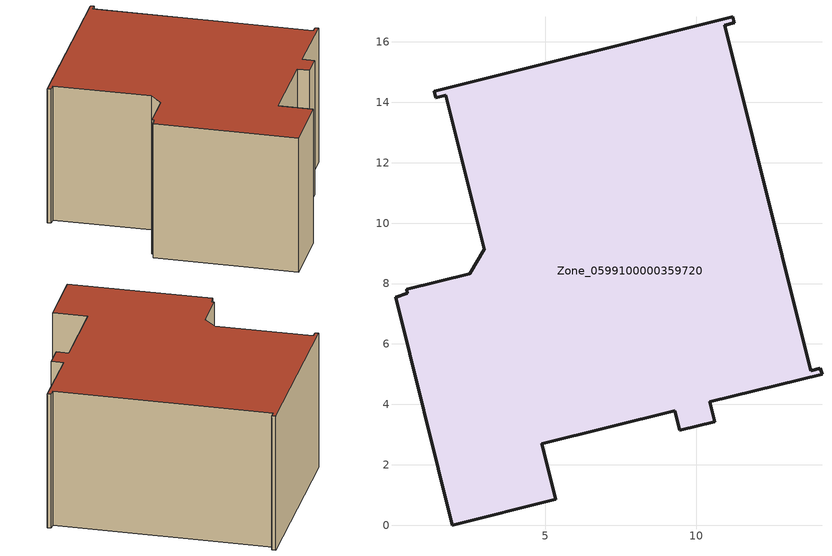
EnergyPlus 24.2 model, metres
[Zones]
Zone_0599100000359720
 floor ground (C_G): 10.94,16.55 13.79,5.12 14.1,5.2 14.16,5 10.45,4.08 10.61,3.43 9.45,3.14 9.29,3.79 4.89,2.69 5.35,0.86 1.92,0 0.04,7.54 0.44,7.68 0.41,7.81 2.5,8.33 2.98,9.14 1.7,14.24 1.38,14.15 1.33,14.36 11.2,16.83 11.26,16.63 z0
 wall outside (C_F): 4.89,2.69 9.29,3.79 9.45,3.14 10.61,3.43 10.45,4.08 14.16,5 14.1,5.2 13.79,5.12 10.94,16.55 11.26,16.63 11.2,16.83 1.33,14.36 1.38,14.15 1.7,14.24 2.98,9.14 2.5,8.33 0.41,7.81 0.44,7.68 0.04,7.54 1.92,0 5.35,0.86 4.89,2.69 z0:7.74
 roof outside (C_R): 10.45,4.08 14.16,5 14.1,5.2 13.79,5.12 10.94,16.55 11.26,16.63 11.2,16.83 1.33,14.36 1.38,14.15 1.7,14.24 2.98,9.14 2.5,8.33 0.41,7.81 0.44,7.68 0.04,7.54 1.92,0 5.35,0.86 4.89,2.69 9.29,3.79 9.45,3.14 10.61,3.43 z7.74
[BUILDING]
Pand.0599100000359720: North Axis=0; Terrain=City; Loads Convergence Tolerance Value=0.04; Temperature Convergence Tolerance Value=0.4; Solar Distribution=FullExterior; Maximum Number of Warmup Days=25; Minimum Number of Warmup Days=1
[Site:Location]
Rotterdam.The.Hague.AP_ZH_NLD Design_Conditions: Latitude=51.96; Longitude=4.45; Time Zone=1; Elevation=-4.5
[SITE:GROUNDTEMPERATURE:BUILDINGSURFACE]
18, 18, 18, 18, 18, 18, 18, 18, 18, 18, 18, 18
[MATERIAL] Thermal Absorptance=0.9; Solar Absorptance=0.7; Visible Absorptance=0.7
Name | Roughness | Thickness | Conductivity | Density | Specific Heat
G.D.1992-2005 | MediumSmooth | 0.15 | 0.06 | 540 | 1210
F.D.1992-2005 | Rough | 0.3 | 0.12 | 1920 | 840
R.D.1992-2005 | MediumRough | 0.2 | 0.08 | 1500 | 1000
[CONSTRUCTION]
C_G: G.D.1992-2005
C_F: F.D.1992-2005
C_R: R.D.1992-2005
[ZONE]
Zone_0599100000359720: Type=1; Multiplier=1; Ceiling Height=Autocalculate; Volume=Autocalculate; Floor Area=autocalculate; Part of Total Floor Area=Yes
[ZONEINFILTRATION:DESIGNFLOWRATE]
Infil_Zone_0599100000359720: Zone or ZoneList or Space or SpaceList=Zone_0599100000359720; Schedule=AlwaysOn; Design Flow Rate Calculation Method=Flow/Area; Flow Rate per Floor Area=0.0021; Constant Term Coefficient=1; Temperature Term Coefficient=0; Velocity Term Coefficient=0; Velocity Squared Term Coefficient=0
[HVACTEMPLATE:ZONE:IDEALLOADSAIRSYSTEM]
Zone_0599100000359720: Maximum Heating Supply Air Temperature=50; Minimum Cooling Supply Air Temperature=13; Maximum Heating Supply Air Humidity Ratio=0.0156; Minimum Cooling Supply Air Humidity Ratio=0.0077; Heating Limit=NoLimit; Cooling Limit=NoLimit; Dehumidification Control Type=ConstantSensibleHeatRatio; Cooling Sensible Heat Ratio=0.7; Dehumidification Setpoint=60; Humidification Control Type=None; Humidification Setpoint=30; Outdoor Air Method=None; Outdoor Air Flow Rate per Person=0.00944; Outdoor Air Flow Rate per Zone Floor Area=0; Outdoor Air Flow Rate per Zone=0; Demand Controlled Ventilation Type=None; Outdoor Air Economizer Type=NoEconomizer; Heat Recovery Type=None; Sensible Heat Recovery Effectiveness=0.7; Latent Heat Recovery Effectiveness=0.65
[ZONECONTROL:THERMOSTAT]
ThermostatControl_Zone_0599100000359720: Zone or ZoneList=Zone_0599100000359720; Control Type Schedule=DualSetpointControlType; Control 1=Thermostat_Zone_0599100000359720; Temperature Difference Between Cutout And Setpoint=0
[THERMOSTATSETPOINT:DUALSETPOINT]
Thermostat_Zone_0599100000359720: Heating Setpoint Temperature Schedule=HeatingSetpoint_Zone_0599100000359720; Cooling Setpoint Temperature Schedule=CoolingSetpoint_Zone_0599100000359720
[SCHEDULE:COMPACT]
HeatingSetpoint_Zone_0599100000359720: Through: 12/31, For: AllDays, Until: 24:00, 21
CoolingSetpoint_Zone_0599100000359720: Through: 12/31, For: AllDays, Until: 24:00, 24
DualSetpointControlType: Through: 12/31, For: AllDays, Until: 24:00, 4
AlwaysOn: Through: 12/31, For: AllDays, Until: 24:00, 1
